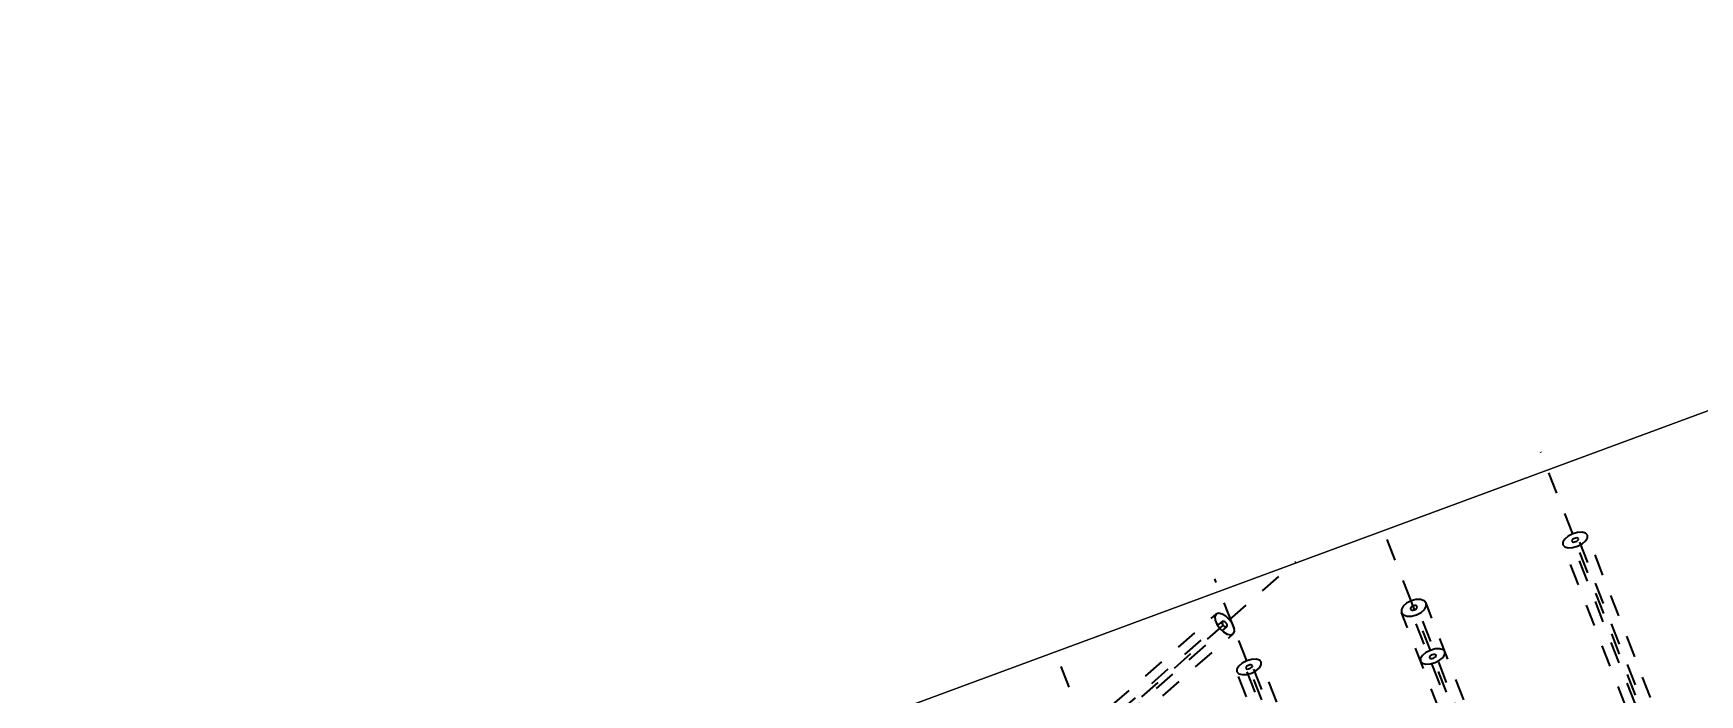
# Model space of a CAD drawing. Header units: metres. Extents: x 2688466 to 2688595, y 1221626 to 1221756.
# Drawn here: x 2688539.38 to 2688547, y 1221701.92 to 1221704.95 of the extents above; entities that cross this region are included whole.
import ezdxf

# ---------------------------------------------------------------- set-up
doc = ezdxf.new("R2010")
doc.units = ezdxf.units.M
doc.linetypes.add('AUSGEZOGEN', pattern=[0])
doc.linetypes.add('VERDECKT2_S2', pattern=[0.15, 0.1, -0.05])
doc.layers.add('Beton Ansicht', color=7, linetype='AUSGEZOGEN', lineweight=35)
doc.layers.add('Tiefbau Global', color=250, linetype='AUSGEZOGEN', lineweight=35)

msp = doc.modelspace()

# ---------------------------------------------------------------- linework, layer by layer
at = {"layer": 'Beton Ansicht', "linetype": 'VERDECKT2_S2', "lineweight": 35, "transparency": 33554687}
for p, q in [((2688546.4226, 1221702.6577), (2688546.2763, 1221703.0332)), ((2688545.6832, 1221702.3517), (2688545.5471, 1221702.7012)), ((2688546.402, 1221702.6472), (2688546.3862, 1221702.6341)), ((2688546.4226, 1221702.6577), (2688546.402, 1221702.6472)), ((2688546.4448, 1221702.6639), (2688546.4226, 1221702.6577)), ((2688548.3789, 1221697.6344), (2688546.4226, 1221702.6577)), ((2688546.4653, 1221702.6649), (2688546.4448, 1221702.6639)), ((2688546.4809, 1221702.6605), (2688546.4653, 1221702.6649)), ((2688546.4894, 1221702.6515), (2688546.4809, 1221702.6605)), ((2688546.4893, 1221702.6391), (2688546.4894, 1221702.6515)), ((2688548.3751, 1221697.8096), (2688546.4894, 1221702.6515)), ((2688546.3776, 1221702.6203), (2688546.3775, 1221702.6079)), ((2688548.2633, 1221697.766), (2688546.3775, 1221702.6079)), ((2688546.3775, 1221702.6079), (2688546.386, 1221702.5989)), ((2688546.3862, 1221702.6341), (2688546.3776, 1221702.6203)), ((2688546.386, 1221702.5989), (2688546.4016, 1221702.5945)), ((2688546.4016, 1221702.5945), (2688546.4221, 1221702.5955)), ((2688546.4186, 1221702.6272), (2688546.4185, 1221702.6239)), ((2688546.4185, 1221702.6239), (2688546.4208, 1221702.6215)), ((2688548.3043, 1221697.782), (2688546.4185, 1221702.6239)), ((2688546.4209, 1221702.6309), (2688546.4186, 1221702.6272)), ((2688546.4208, 1221702.6215), (2688546.425, 1221702.6203)), ((2688546.4251, 1221702.6344), (2688546.4209, 1221702.6309)), ((2688546.4221, 1221702.5955), (2688546.4443, 1221702.6017)), ((2688546.425, 1221702.6203), (2688546.4304, 1221702.6206)), ((2688546.4306, 1221702.6372), (2688546.4251, 1221702.6344)), ((2688546.4304, 1221702.6206), (2688546.4364, 1221702.6222)), ((2688546.4365, 1221702.6388), (2688546.4306, 1221702.6372)), ((2688546.4364, 1221702.6222), (2688546.4418, 1221702.625)), ((2688546.4419, 1221702.6391), (2688546.4365, 1221702.6388)), ((2688546.4418, 1221702.625), (2688546.446, 1221702.6285)), ((2688546.4461, 1221702.6379), (2688546.4419, 1221702.6391)), ((2688546.4443, 1221702.6017), (2688546.4649, 1221702.6122)), ((2688546.446, 1221702.6285), (2688546.4483, 1221702.6322)), ((2688546.4484, 1221702.6355), (2688546.4461, 1221702.6379)), ((2688546.4483, 1221702.6322), (2688546.4484, 1221702.6355)), ((2688548.3781, 1221697.6806), (2688546.4484, 1221702.6355)), ((2688546.4649, 1221702.6122), (2688546.4807, 1221702.6253)), ((2688546.4807, 1221702.6253), (2688546.4893, 1221702.6391)), ((2688544.8533, 1221702.2651), (2688545.1562, 1221702.531)), ((2688544.8533, 1221702.2651), (2688545.1562, 1221702.531)), ((2688545.6832, 1221702.3517), (2688545.6252, 1221702.5006)), ((2688544.8645, 1221702.2494), (2688544.7854, 1221702.4525)), ((2688545.6628, 1221702.3409), (2688545.6473, 1221702.3269)), ((2688545.6832, 1221702.3517), (2688545.6628, 1221702.3409)), ((2688545.7056, 1221702.3575), (2688545.6832, 1221702.3517)), ((2688547.515, 1221697.6481), (2688545.6832, 1221702.3517)), ((2688545.7264, 1221702.3577), (2688545.7056, 1221702.3575)), ((2688545.7426, 1221702.352), (2688545.7264, 1221702.3577)), ((2688545.7516, 1221702.3414), (2688545.7426, 1221702.352)), ((2688547.5207, 1221697.799), (2688545.7516, 1221702.3414)), ((2688545.7521, 1221702.3274), (2688545.7516, 1221702.3414)), ((2688539.4914, 1221697.5581), (2688544.8533, 1221702.2651)), ((2688540.5608, 1221698.5767), (2688544.7912, 1221702.2904)), ((2688544.7912, 1221702.2904), (2688544.7855, 1221702.2794)), ((2688544.7855, 1221702.2794), (2688544.7868, 1221702.2632)), ((2688544.7868, 1221702.2632), (2688544.7948, 1221702.2443)), ((2688544.8028, 1221702.2945), (2688544.7912, 1221702.2904)), ((2688544.8187, 1221702.2912), (2688544.8028, 1221702.2945)), ((2688544.8364, 1221702.2808), (2688544.8187, 1221702.2912)), ((2688544.8533, 1221702.2651), (2688544.8364, 1221702.2808)), ((2688544.8667, 1221702.2463), (2688544.8533, 1221702.2651)), ((2688545.6473, 1221702.3269), (2688545.6393, 1221702.3117)), ((2688545.6393, 1221702.3117), (2688545.6398, 1221702.2978)), ((2688547.4089, 1221697.7554), (2688545.6398, 1221702.2978)), ((2688545.6398, 1221702.2978), (2688545.6488, 1221702.2872)), ((2688545.6488, 1221702.2872), (2688545.665, 1221702.2815)), ((2688545.665, 1221702.2815), (2688545.6858, 1221702.2816)), ((2688545.6828, 1221702.3215), (2688545.6807, 1221702.3175)), ((2688545.6807, 1221702.3175), (2688545.6808, 1221702.3138)), ((2688545.6808, 1221702.3138), (2688545.6832, 1221702.3109)), ((2688547.4853, 1221697.6805), (2688545.6808, 1221702.3138)), ((2688545.6869, 1221702.3253), (2688545.6828, 1221702.3215)), ((2688545.6832, 1221702.3109), (2688545.6875, 1221702.3094)), ((2688545.6858, 1221702.2816), (2688545.7082, 1221702.2875)), ((2688545.6924, 1221702.3281), (2688545.6869, 1221702.3253)), ((2688545.6875, 1221702.3094), (2688545.6931, 1221702.3095)), ((2688545.6983, 1221702.3297), (2688545.6924, 1221702.3281)), ((2688545.6931, 1221702.3095), (2688545.699, 1221702.311)), ((2688545.7039, 1221702.3297), (2688545.6983, 1221702.3297)), ((2688545.699, 1221702.311), (2688545.7045, 1221702.3139)), ((2688545.7082, 1221702.3282), (2688545.7039, 1221702.3297)), ((2688545.7045, 1221702.3139), (2688545.7086, 1221702.3176)), ((2688545.7106, 1221702.3254), (2688545.7082, 1221702.3282)), ((2688545.7082, 1221702.2875), (2688545.7286, 1221702.2983)), ((2688545.7086, 1221702.3176), (2688545.7108, 1221702.3217)), ((2688545.7108, 1221702.3217), (2688545.7106, 1221702.3254)), ((2688547.5151, 1221697.6921), (2688545.7106, 1221702.3254)), ((2688545.7286, 1221702.2983), (2688545.7441, 1221702.3123)), ((2688545.7441, 1221702.3123), (2688545.7521, 1221702.3274)), ((2688540.5898, 1221698.5436), (2688544.8202, 1221702.2573)), ((2688540.6109, 1221698.5196), (2688544.8413, 1221702.2333)), ((2688540.64, 1221698.4865), (2688544.8703, 1221702.2002)), ((2688544.7948, 1221702.2443), (2688544.8082, 1221702.2255)), ((2688544.8082, 1221702.2255), (2688544.8251, 1221702.2098)), ((2688544.8202, 1221702.2573), (2688544.8187, 1221702.2544)), ((2688544.8187, 1221702.2544), (2688544.819, 1221702.2501)), ((2688544.819, 1221702.2501), (2688544.8211, 1221702.245)), ((2688544.8233, 1221702.2584), (2688544.8202, 1221702.2573)), ((2688544.8211, 1221702.245), (2688544.8247, 1221702.24)), ((2688544.8275, 1221702.2575), (2688544.8233, 1221702.2584)), ((2688544.8247, 1221702.24), (2688544.8292, 1221702.2358)), ((2688544.8251, 1221702.2098), (2688544.8428, 1221702.1994)), ((2688544.8323, 1221702.2548), (2688544.8275, 1221702.2575)), ((2688544.8292, 1221702.2358), (2688544.834, 1221702.2331)), ((2688544.8368, 1221702.2506), (2688544.8323, 1221702.2548)), ((2688544.834, 1221702.2331), (2688544.8382, 1221702.2322)), ((2688544.8403, 1221702.2456), (2688544.8368, 1221702.2506)), ((2688544.8382, 1221702.2322), (2688544.8413, 1221702.2333)), ((2688544.8425, 1221702.2405), (2688544.8403, 1221702.2456)), ((2688544.8413, 1221702.2333), (2688544.8428, 1221702.2362)), ((2688544.8428, 1221702.2362), (2688544.8425, 1221702.2405)), ((2688544.8428, 1221702.1994), (2688544.8587, 1221702.1961)), ((2688544.8587, 1221702.1961), (2688544.8703, 1221702.2002)), ((2688544.8751, 1221702.2223), (2688544.8645, 1221702.2494)), ((2688544.8747, 1221702.2274), (2688544.8667, 1221702.2463)), ((2688544.8703, 1221702.2002), (2688544.8759, 1221702.2112)), ((2688544.8759, 1221702.2112), (2688544.8747, 1221702.2274)), ((2688544.9316, 1221702.077), (2688544.8751, 1221702.2223)), ((2688544.1923, 1221701.771), (2688544.0561, 1221702.1206)), ((2688545.7509, 1221702.1146), (2688545.7351, 1221702.1015)), ((2688545.7715, 1221702.1251), (2688545.7509, 1221702.1146)), ((2688545.7937, 1221702.1313), (2688545.7715, 1221702.1251)), ((2688545.8142, 1221702.1323), (2688545.7937, 1221702.1313)), ((2688545.8298, 1221702.1279), (2688545.8142, 1221702.1323)), ((2688545.8383, 1221702.1189), (2688545.8298, 1221702.1279)), ((2688545.8382, 1221702.1065), (2688545.8383, 1221702.1189)), ((2688544.8867, 1221702.0396), (2688544.8866, 1221702.0273)), ((2688544.8953, 1221702.0534), (2688544.8867, 1221702.0396)), ((2688544.9111, 1221702.0665), (2688544.8953, 1221702.0534)), ((2688544.9316, 1221702.077), (2688544.9111, 1221702.0665)), ((2688544.9299, 1221702.0502), (2688544.9276, 1221702.0465)), ((2688544.9276, 1221702.0465), (2688544.9276, 1221702.0432)), ((2688544.9276, 1221702.0432), (2688544.9299, 1221702.0408)), ((2688546.8573, 1221697.0883), (2688544.9276, 1221702.0432)), ((2688544.9341, 1221702.0537), (2688544.9299, 1221702.0502)), ((2688544.9299, 1221702.0408), (2688544.934, 1221702.0397)), ((2688544.9539, 1221702.0832), (2688544.9316, 1221702.077)), ((2688546.888, 1221697.0538), (2688544.9316, 1221702.077)), ((2688544.934, 1221702.0397), (2688544.9395, 1221702.0399)), ((2688544.9396, 1221702.0565), (2688544.9341, 1221702.0537)), ((2688544.9395, 1221702.0399), (2688544.9454, 1221702.0416)), ((2688544.9456, 1221702.0582), (2688544.9396, 1221702.0565)), ((2688544.9454, 1221702.0416), (2688544.9509, 1221702.0444)), ((2688544.951, 1221702.0584), (2688544.9456, 1221702.0582)), ((2688544.9509, 1221702.0444), (2688544.9551, 1221702.0479)), ((2688544.9552, 1221702.0573), (2688544.951, 1221702.0584)), ((2688544.9534, 1221702.0211), (2688544.974, 1221702.0316)), ((2688544.9744, 1221702.0842), (2688544.9539, 1221702.0832)), ((2688544.9551, 1221702.0479), (2688544.9574, 1221702.0516)), ((2688544.9574, 1221702.0549), (2688544.9552, 1221702.0573)), ((2688544.9574, 1221702.0516), (2688544.9574, 1221702.0549)), ((2688546.8872, 1221697.1), (2688544.9574, 1221702.0549)), ((2688544.974, 1221702.0316), (2688544.9898, 1221702.0447)), ((2688544.99, 1221702.0799), (2688544.9744, 1221702.0842)), ((2688544.9898, 1221702.0447), (2688544.9984, 1221702.0585)), ((2688544.9984, 1221702.0708), (2688544.99, 1221702.0799)), ((2688546.8842, 1221697.2289), (2688544.9984, 1221702.0708)), ((2688544.9984, 1221702.0585), (2688544.9984, 1221702.0708)), ((2688545.7265, 1221702.0877), (2688545.7264, 1221702.0753)), ((2688545.7264, 1221702.0753), (2688545.7349, 1221702.0663)), ((2688545.7351, 1221702.1015), (2688545.7265, 1221702.0877)), ((2688545.7349, 1221702.0663), (2688545.7505, 1221702.0619)), ((2688545.7505, 1221702.0619), (2688545.771, 1221702.0629)), ((2688545.7675, 1221702.0946), (2688545.7674, 1221702.0913)), ((2688545.7674, 1221702.0913), (2688545.7697, 1221702.0889)), ((2688545.7698, 1221702.0983), (2688545.7675, 1221702.0946)), ((2688545.7697, 1221702.0889), (2688545.7739, 1221702.0877)), ((2688545.774, 1221702.1018), (2688545.7698, 1221702.0983)), ((2688545.771, 1221702.0629), (2688545.7932, 1221702.0691)), ((2688545.7739, 1221702.0877), (2688545.7793, 1221702.088)), ((2688545.7794, 1221702.1046), (2688545.774, 1221702.1018)), ((2688545.7793, 1221702.088), (2688545.7853, 1221702.0896)), ((2688545.7854, 1221702.1062), (2688545.7794, 1221702.1046)), ((2688545.7853, 1221702.0896), (2688545.7907, 1221702.0924)), ((2688545.7908, 1221702.1065), (2688545.7854, 1221702.1062)), ((2688545.7907, 1221702.0924), (2688545.7949, 1221702.0959)), ((2688545.795, 1221702.1053), (2688545.7908, 1221702.1065)), ((2688545.7932, 1221702.0691), (2688545.8138, 1221702.0796)), ((2688545.7949, 1221702.0959), (2688545.7972, 1221702.0996)), ((2688545.7973, 1221702.1029), (2688545.795, 1221702.1053)), ((2688545.7972, 1221702.0996), (2688545.7973, 1221702.1029)), ((2688545.8138, 1221702.0796), (2688545.8296, 1221702.0927)), ((2688545.8296, 1221702.0927), (2688545.8382, 1221702.1065)), ((2688545.2214, 1221701.1676), (2688544.8866, 1221702.0273)), ((2688544.8866, 1221702.0273), (2688544.895, 1221702.0182)), ((2688544.895, 1221702.0182), (2688544.9107, 1221702.0139)), ((2688544.9107, 1221702.0139), (2688544.9312, 1221702.0149)), ((2688544.9312, 1221702.0149), (2688544.9534, 1221702.0211))]:
    msp.add_line(p, q, dxfattribs=at)
at = {"layer": 'Tiefbau Global', "color": 1, "lineweight": 25, "transparency": 33554687}
msp.add_lwpolyline([(2688539.383, 1221700.392), (2688539.383, 1221700.392), (2688567.785, 1221710.886), (2688567.785, 1221710.886)], close=True, dxfattribs=at)

doc.saveas('drawing.dxf')
